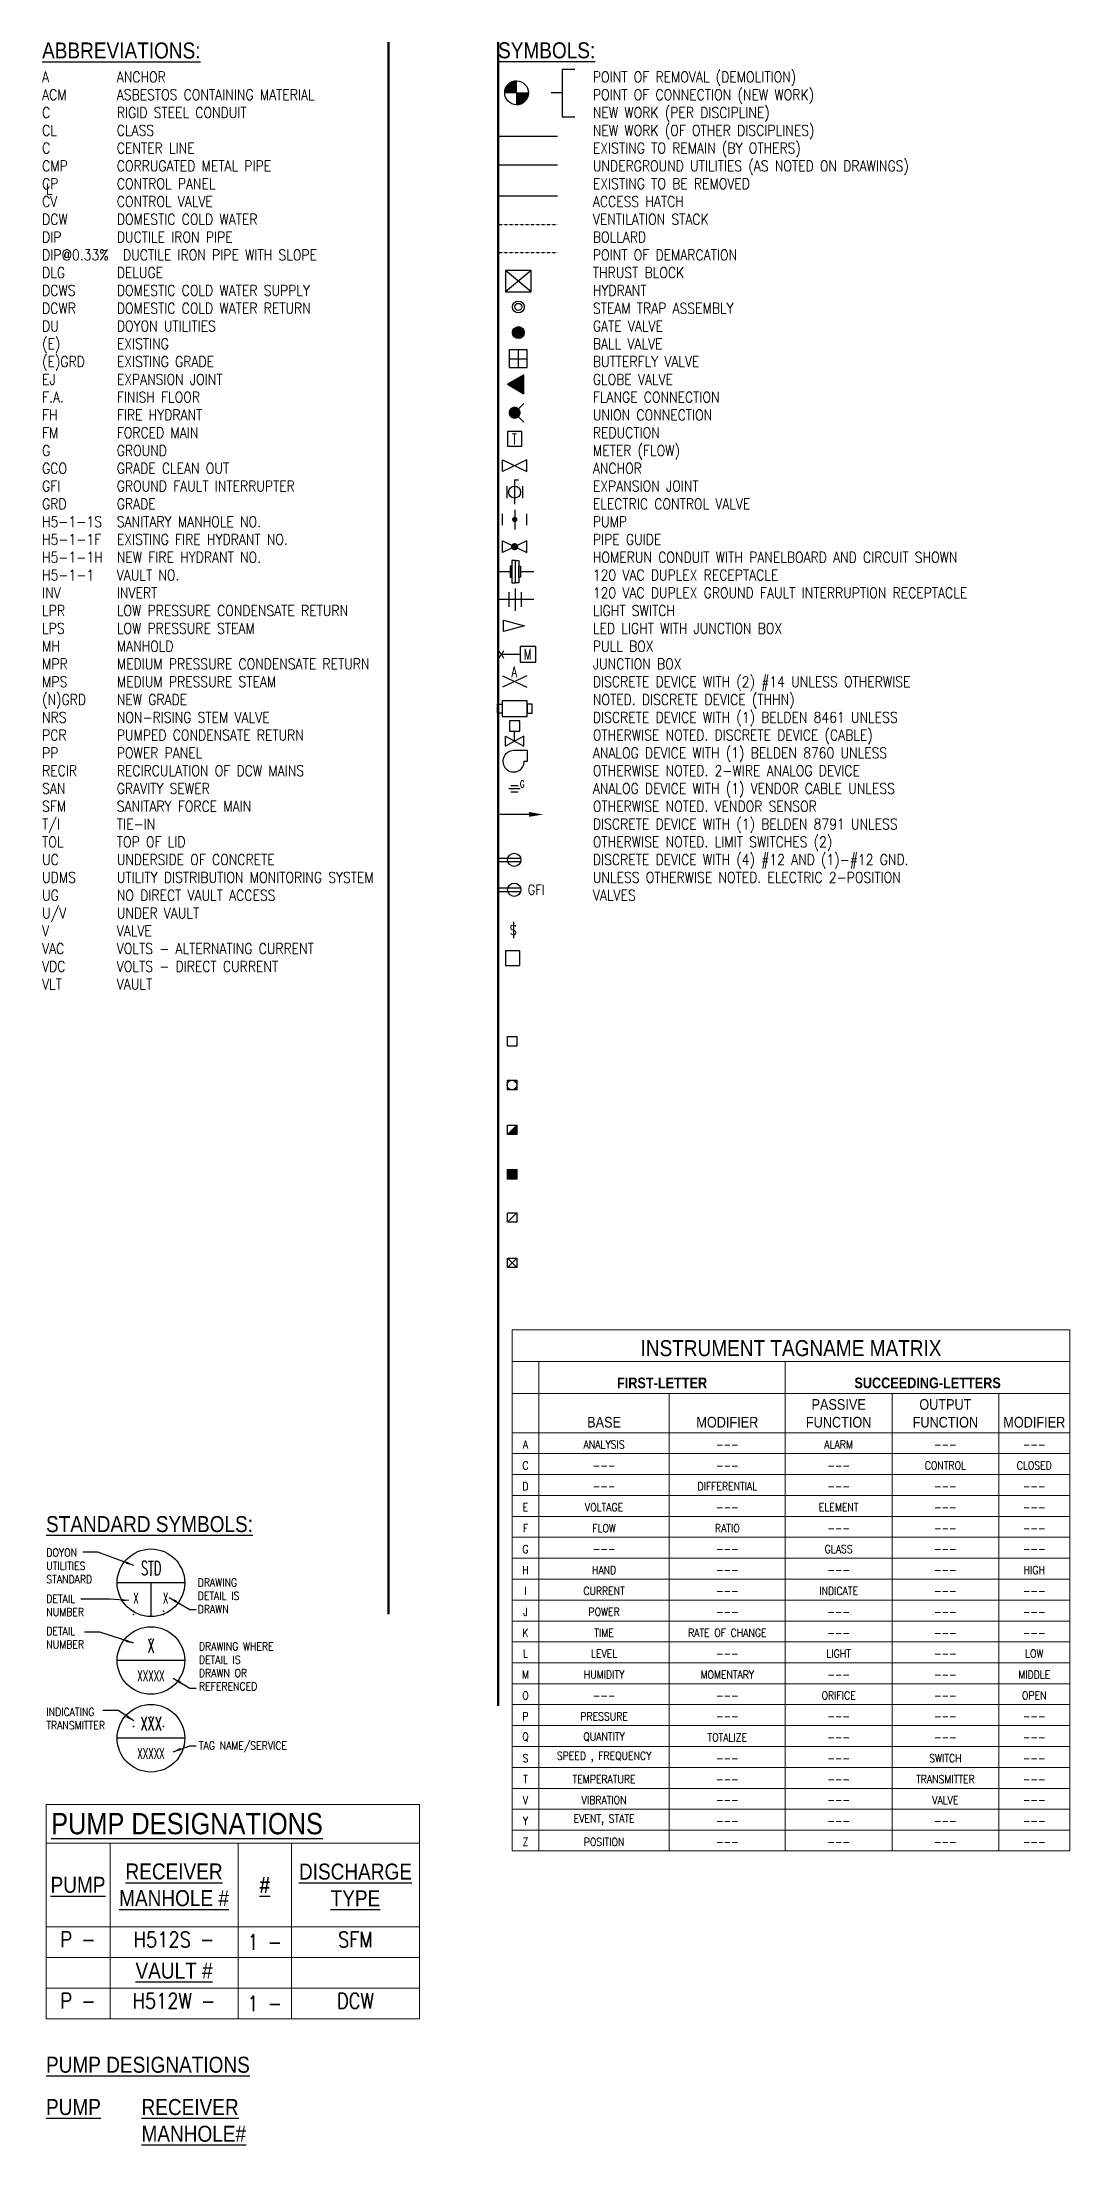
# Model space of a CAD drawing. Header units: inches. Extents: x 56 to 3895, y -697 to 736.
# Drawn here: x 56 to 634, y -697 to 486 of the extents above; entities that cross this region are included whole.
import ezdxf
from ezdxf.enums import TextEntityAlignment as Align

# ---------------------------------------------------------------- set-up
doc = ezdxf.new("R2010")
doc.units = ezdxf.units.IN
doc.header["$LTSCALE"] = 0.5
doc.header["$MEASUREMENT"] = 0
doc.linetypes.add('DEMO', pattern=[0.078125, 0.03125, -0.046875])
doc.linetypes.add('HIDDEN2', pattern=[0.1875, 0.125, -0.0625])
doc.layers.get('0').update_dxf_attribs({"lineweight": 18})
doc.layers.get('Defpoints').update_dxf_attribs({"color": 251, "lineweight": 140})
doc.layers.add('TITLES', color=111, linetype='Continuous')
doc.styles.add('Note', font='romans.shx', dxfattribs={"width": 0.85})
doc.styles.add('RomanS', font='romans.shx', dxfattribs={"width": 0.85})
doc.styles.get("Standard").update_dxf_attribs({"font": 'romans.shx', "width": 0.85})
doc.dimstyles.get("Standard").update_dxf_attribs({"dimtxt": 0.18, "dimasz": 0.18, "dimexe": 0.18, "dimexo": 0.0625, "dimgap": 0.09, "dimtad": 0, "dimtih": 1, "dimtoh": 1, "dimdec": 4, "dimzin": 0, "dimdsep": 46, "dimtxsty": 'Standard', "dimcen": 0.09, "dimadec": 0, "dimazin": 0, "dimtfac": 1, "dimtdec": 4, "dimtofl": 0, "dimtmove": 0, "dimatfit": 3, "dimfxl": 1, "dimtolj": 1, "dimtzin": 0, "dimarcsym": 0})

# ---------------------------------------------------------------- blocks, each defined once
blk = doc.blocks.new('TARGET')
at = {"color": 0}
for p, q in [((-5, 0.22), (-0.22, 5)), ((-4.86, 0), (-5, 0.14)), ((-4.51, 0), (-4.98, 0.47)), ((-4.96, 0.6), (-0.6, 4.96)), ((-4.15, 0), (-4.94, 0.79)), ((-4.89, 1.03), (-1.03, 4.89)), ((-3.8, 0), (-4.88, 1.08)), ((-4.86, 0), (0, 4.86)), ((-3.45, 0), (-4.81, 1.36)), ((-4.77, 1.5), (-1.5, 4.77)), ((-3.09, 0), (-4.73, 1.63)), ((-2.74, 0), (-4.63, 1.89)), ((-4.55, 2.08), (-2.08, 4.55)), ((-2.38, 0), (-4.52, 2.14)), ((-4.5, 0), (0, 4.5)), ((-2.03, 0), (-4.4, 2.37)), ((-1.68, 0), (-4.27, 2.6)), ((-4.15, 0), (0, 4.15)), ((-1.32, 0), (-4.14, 2.81)), ((-4.06, 2.92), (-2.92, 4.06)), ((-0.97, 0), (-3.99, 3.02)), ((-0.62, 0), (-3.83, 3.21)), ((-3.8, 0), (0, 3.8)), ((-0.26, 0), (-3.66, 3.4)), ((0, 0.09), (-3.49, 3.58)), ((-3.44, 0), (0, 3.44)), ((0, 0.44), (-3.31, 3.75)), ((0, 0.8), (-3.11, 3.91)), ((-3.09, 0), (0, 3.09)), ((0, 1.15), (-2.91, 4.06)), ((-2.74, 0), (0, 2.74)), ((0, 1.5), (-2.7, 4.21)), ((0, 1.86), (-2.48, 4.34)), ((-2.38, 0), (0, 2.38)), ((0, 2.21), (-2.25, 4.46)), ((-2.03, 0), (0, 2.03)), ((0, 2.57), (-2.01, 4.58)), ((0, 2.92), (-1.76, 4.68)), ((-1.68, 0), (0, 1.68)), ((0, 3.27), (-1.5, 4.77)), ((-1.32, 0), (0, 1.32)), ((0, 3.63), (-1.22, 4.85)), ((-0.97, 0), (0, 0.97)), ((0, 3.98), (-0.93, 4.91)), ((0, 4.33), (-0.63, 4.96)), ((-0.62, 0), (0, 0.62)), ((0, 4.69), (-0.3, 4.99)), ((-0.26, 0), (0, 0.26)), ((0, -4.69), (4.69, 0)), ((0, -4.33), (4.33, 0)), ((0, -3.98), (3.98, 0)), ((0, -3.63), (3.63, 0)), ((0, -3.27), (3.27, 0)), ((0, -2.92), (2.92, 0)), ((0, -2.57), (2.57, 0)), ((0, -2.21), (2.21, 0)), ((0, -1.86), (1.86, 0)), ((0, -1.51), (1.51, 0)), ((0, -1.15), (1.15, 0)), ((0, -0.8), (0.8, 0)), ((0, -0.44), (0.44, 0)), ((0, -0.09), (0.09, 0)), ((3.58, -3.49), (0.09, 0)), ((3.75, -3.31), (0.44, 0)), ((3.91, -3.11), (0.8, 0)), ((4.06, -2.91), (1.15, 0)), ((4.21, -2.7), (1.5, 0)), ((4.34, -2.48), (1.86, 0)), ((4.46, -2.25), (2.21, 0)), ((4.58, -2.01), (2.57, 0)), ((4.68, -1.76), (2.92, 0)), ((4.77, -1.5), (3.27, 0)), ((4.85, -1.22), (3.63, 0)), ((4.91, -0.93), (3.98, 0)), ((4.96, -0.63), (4.33, 0)), ((4.99, -0.3), (4.69, 0)), ((3.4, -3.66), (0, -0.26)), ((3.21, -3.83), (0, -0.62)), ((3.02, -3.99), (0, -0.97)), ((2.81, -4.14), (0, -1.32)), ((2.6, -4.27), (0, -1.68)), ((2.37, -4.4), (0, -2.03)), ((2.14, -4.52), (0, -2.38)), ((1.89, -4.63), (0, -2.74)), ((1.63, -4.73), (0, -3.09)), ((1.36, -4.81), (0, -3.45)), ((1.08, -4.88), (0, -3.8)), ((0.79, -4.94), (0, -4.15)), ((0.47, -4.98), (0, -4.51)), ((0.14, -5), (0, -4.86)), ((0.04, -5), (5, -0.04)), ((0.41, -4.98), (4.98, -0.41)), ((0.82, -4.93), (4.93, -0.82)), ((1.26, -4.84), (4.84, -1.26)), ((1.78, -4.67), (4.67, -1.78)), ((2.45, -4.36), (4.36, -2.45))]:
    blk.add_line(p, q, dxfattribs=at)
for q in [(-5, 0), (0, 5), (0, -5), (5, 0)]:
    blk.add_line((0, 0), q)
blk.add_circle((0, 0), 5)
for start, end in [(90, 180), (270, 0)]:
    blk.add_arc((0, 0), 5, start, end)
blk = doc.blocks.new('Pt of Demarcation')
at = {"layer": 'TITLES'}
for p, q in [((-5, 0), (5, 0)), ((0, 5), (0, -5))]:
    blk.add_line(p, q, dxfattribs=at)
blk.add_lwpolyline([(-5, 5), (-5, -5), (5, -5), (5, 5)], close=True, dxfattribs=at)
for points in [[(-5, 5), (0, 0), (-5, 0), (-5, 5)], [(-5, 5), (0, 0), (0, 5), (-5, 5)], [(5, -5), (0, 0), (0, -5), (5, -5)], [(5, -5), (0, 0), (5, 0), (5, -5)]]:
    blk.add_solid(points, dxfattribs=at)
blk = doc.blocks.new('thrstblk')
blk.add_lwpolyline([(28.4, -49.2), (0, 0), (-28.4, -49.2)], close=True)
blk.add_solid([(-28.4, -49.2), (28.4, -49.2), (0, 0), (28.4, -49.2)])
blk = doc.blocks.new('fh')
for p, q in [((13, 12.7), (27.7, 27.5)), ((13, -13.1), (27.8, -27.8))]:
    blk.add_line(p, q)
at = {"const_width": 18}
blk.add_lwpolyline([(-9, 0, 1), (9, 0, 1)], format="xyb", close=True, dxfattribs=at)
blk = doc.blocks.new('*T114')
at = {"layer": 'TITLES', "color": 0, "linetype": 'ByBlock', "lineweight": -2, "transparency": 16777216}
for p, q in [((0, 0), (313.6, 0)), ((0, 0), (0, -293)), ((313.6, 0), (313.6, -293)), ((0, -17.8), (313.6, -17.8)), ((15, -17.8), (15, -293)), ((153.6, -17.8), (153.6, -293)), ((0, -35.8), (313.6, -35.8)), ((88.3, -35.8), (88.3, -293)), ((213.6, -35.8), (213.6, -293)), ((273.6, -35.8), (273.6, -293)), ((0, -57.8), (313.6, -57.8)), ((0, -69.6), (313.6, -69.6)), ((0, -81.4), (313.6, -81.4)), ((0, -93.1), (313.6, -93.1)), ((0, -104.9), (313.6, -104.9)), ((0, -116.6), (313.6, -116.6)), ((0, -128.4), (313.6, -128.4)), ((0, -140.2), (313.6, -140.2)), ((0, -151.9), (313.6, -151.9)), ((0, -163.7), (313.6, -163.7)), ((0, -175.4), (313.6, -175.4)), ((0, -187.2), (313.6, -187.2)), ((0, -199), (313.6, -199)), ((0, -210.7), (313.6, -210.7)), ((0, -222.5), (313.6, -222.5)), ((0, -234.2), (313.6, -234.2)), ((0, -246), (313.6, -246)), ((0, -257.8), (313.6, -257.8)), ((0, -269.5), (313.6, -269.5)), ((0, -281.3), (313.6, -281.3)), ((0, -293), (313.6, -293))]:
    blk.add_line(p, q, dxfattribs=at)
at = {"layer": 'TITLES', "color": 0, "transparency": 16777216, "attachment_point": 8, "style": 'RomanS'}
for s, insert, char_height, width in [('{\\fArial|b0|i0|c0|p34;\\C7;INSTRUMENT TAGNAME MATRIX}', (156.8, -14.9), 9, 307.853), ('{\\fCalibri|b1|i0|c0;\\C7;', (7.5, -32.9), 0.139, 9.24), ('{\\fArial|b1|i0|c0|p34;\\C7;FIRST-LETTER}', (84.3, -32.9), 6, 132.853), ('{\\fArial|b1|i0|c0|p34;\\C7;SUCCEEDING-LETTERS}', (233.6, -32.9), 6, 154.24), ('{\\fArial|b0|i0|c0|p34;\\C7;PASSIVE FUNCTION}', (183.6, -55), 6, 54.24), ('{\\fArial|b0|i0|c0|p34;\\C7;OUTPUT FUNCTION}', (243.6, -55), 6, 54.24), ('{\\fArial|b0|i0|c0|p34;\\C7;BASE}', (51.7, -55), 6, 67.547), ('{\\fArial|b0|i0|c0|p34;\\C7;MODIFIER}', (121, -55), 6, 59.547), ('{\\fArial|b0|i0|c0|p34;\\C7;MODIFIER}', (293.6, -55), 6, 34.24), ('{\\C7;A}', (7.5, -66.7), 4.5, 9.24), ('ANALYSIS', (51.7, -66.7), 4.5, 67.547), ('---', (121, -66.7), 4.5, 59.547), ('ALARM', (183.6, -66.7), 4.5, 54.24), ('---', (243.6, -66.7), 4.5, 54.24), ('---', (293.6, -66.7), 4.5, 34.24), ('{\\C7;C}', (7.5, -78.5), 4.5, 9.24), ('---', (51.7, -78.5), 4.5, 67.547), ('---', (121, -78.5), 4.5, 59.547), ('---', (183.6, -78.5), 4.5, 54.24), ('CONTROL', (243.6, -78.5), 4.5, 54.24), ('CLOSED', (293.6, -78.5), 4.5, 34.24), ('{\\C7;D}', (7.5, -90.2), 4.5, 9.24), ('---', (51.7, -90.2), 4.5, 67.547), ('DIFFERENTIAL', (121, -90.2), 4.5, 59.547), ('---', (183.6, -90.2), 4.5, 54.24), ('---', (243.6, -90.2), 4.5, 54.24), ('---', (293.6, -90.2), 4.5, 34.24), ('{\\C7;E}', (7.5, -102), 4.5, 9.24), ('VOLTAGE', (51.7, -102), 4.5, 67.547), ('---', (121, -102), 4.5, 59.547), ('ELEMENT', (183.6, -102), 4.5, 54.24), ('---', (243.6, -102), 4.5, 54.24), ('---', (293.6, -102), 4.5, 34.24), ('{\\C7;F}', (7.5, -113.8), 4.5, 9.24), ('FLOW', (51.7, -113.8), 4.5, 67.547), ('RATIO', (121, -113.8), 4.5, 59.547), ('---', (183.6, -113.8), 4.5, 54.24), ('---', (243.6, -113.8), 4.5, 54.24), ('---', (293.6, -113.8), 4.5, 34.24), ('{\\C7;G}', (7.5, -125.5), 4.5, 9.24), ('---', (51.7, -125.5), 4.5, 67.547), ('---', (121, -125.5), 4.5, 59.547), ('GLASS', (183.6, -125.5), 4.5, 54.24), ('---', (243.6, -125.5), 4.5, 54.24), ('---', (293.6, -125.5), 4.5, 34.24), ('{\\C7;H}', (7.5, -137.3), 4.5, 9.24), ('HAND', (51.7, -137.3), 4.5, 67.547), ('---', (121, -137.3), 4.5, 59.547), ('---', (183.6, -137.3), 4.5, 54.24), ('---', (243.6, -137.3), 4.5, 54.24), ('HIGH', (293.6, -137.3), 4.5, 34.24), ('{\\C7;I}', (7.5, -149), 4.5, 9.24), ('CURRENT', (51.7, -149), 4.5, 67.547), ('---', (121, -149), 4.5, 59.547), ('INDICATE', (183.6, -149), 4.5, 54.24), ('---', (243.6, -149), 4.5, 54.24), ('---', (293.6, -149), 4.5, 34.24), ('{\\C7;J}', (7.5, -160.8), 4.5, 9.24), ('POWER', (51.7, -160.8), 4.5, 67.547), ('---', (121, -160.8), 4.5, 59.547), ('---', (183.6, -160.8), 4.5, 54.24), ('---', (243.6, -160.8), 4.5, 54.24), ('---', (293.6, -160.8), 4.5, 34.24), ('{\\C7;K}', (7.5, -172.6), 4.5, 9.24), ('TIME', (51.7, -172.6), 4.5, 67.547), ('RATE OF CHANGE', (121, -172.6), 4.5, 59.547), ('---', (183.6, -172.6), 4.5, 54.24), ('---', (243.6, -172.6), 4.5, 54.24), ('---', (293.6, -172.6), 4.5, 34.24), ('{\\C7;L}', (7.5, -184.3), 4.5, 9.24), ('LEVEL', (51.7, -184.3), 4.5, 67.547), ('---', (121, -184.3), 4.5, 59.547), ('LIGHT', (183.6, -184.3), 4.5, 54.24), ('---', (243.6, -184.3), 4.5, 54.24), ('LOW', (293.6, -184.3), 4.5, 34.24), ('{\\C7;M}', (7.5, -196.1), 4.5, 9.24), ('HUMIDITY', (51.7, -196.1), 4.5, 67.547), ('MOMENTARY', (121, -196.1), 4.5, 59.547), ('---', (183.6, -196.1), 4.5, 54.24), ('---', (243.6, -196.1), 4.5, 54.24), ('MIDDLE', (293.6, -196.1), 4.5, 34.24), ('{\\C7;O}', (7.5, -207.8), 4.5, 9.24), ('---', (51.7, -207.8), 4.5, 67.547), ('---', (121, -207.8), 4.5, 59.547), ('ORIFICE', (183.6, -207.8), 4.5, 54.24), ('---', (243.6, -207.8), 4.5, 54.24), ('OPEN', (293.6, -207.8), 4.5, 34.24), ('{\\C7;P}', (7.5, -219.6), 4.5, 9.24), ('PRESSURE', (51.7, -219.6), 4.5, 67.547), ('---', (121, -219.6), 4.5, 59.547), ('---', (183.6, -219.6), 4.5, 54.24), ('---', (243.6, -219.6), 4.5, 54.24), ('---', (293.6, -219.6), 4.5, 34.24), ('{\\C7;Q}', (7.5, -231.4), 4.5, 9.24), ('QUANTITY', (51.7, -231.4), 4.5, 67.547), ('TOTALIZE', (121, -231.4), 4.5, 59.547), ('---', (183.6, -231.4), 4.5, 54.24), ('---', (243.6, -231.4), 4.5, 54.24), ('---', (293.6, -231.4), 4.5, 34.24), ('{\\C7;S}', (7.5, -243.1), 4.5, 9.24), ('SPEED , FREQUENCY', (51.7, -243.1), 4.5, 67.547), ('---', (121, -243.1), 4.5, 59.547), ('---', (183.6, -243.1), 4.5, 54.24), ('SWITCH', (243.6, -243.1), 4.5, 54.24), ('---', (293.6, -243.1), 4.5, 34.24), ('{\\C7;T}', (7.5, -254.9), 4.5, 9.24), ('TEMPERATURE', (51.7, -254.9), 4.5, 67.547), ('---', (121, -254.9), 4.5, 59.547), ('---', (183.6, -254.9), 4.5, 54.24), ('TRANSMITTER', (243.6, -254.9), 4.5, 54.24), ('---', (293.6, -254.9), 4.5, 34.24), ('{\\C7;V}', (7.5, -266.6), 4.5, 9.24), ('VIBRATION', (51.7, -266.6), 4.5, 67.547), ('---', (121, -266.6), 4.5, 59.547), ('---', (183.6, -266.6), 4.5, 54.24), ('VALVE', (243.6, -266.6), 4.5, 54.24), ('---', (293.6, -266.6), 4.5, 34.24), ('{\\C7;Y}', (7.5, -278.4), 4.5, 9.24), ('EVENT, STATE', (51.7, -278.4), 4.5, 67.547), ('---', (121, -278.4), 4.5, 59.547), ('---', (183.6, -278.4), 4.5, 54.24), ('---', (243.6, -278.4), 4.5, 54.24), ('---', (293.6, -278.4), 4.5, 34.24), ('{\\C7;Z}', (7.5, -290.2), 4.5, 9.24), ('POSITION', (51.7, -290.2), 4.5, 67.547), ('---', (121, -290.2), 4.5, 59.547), ('---', (183.6, -290.2), 4.5, 54.24), ('---', (243.6, -290.2), 4.5, 54.24), ('---', (293.6, -290.2), 4.5, 34.24)]:
    blk.add_mtext(s, dxfattribs=dict(at, insert=insert, char_height=char_height, width=width))
blk = doc.blocks.new('*U115')
at = {"layer": 'TITLES', "color": 111, "linetype": 'Continuous', "lineweight": -3}
blk.add_line((0, 9.1), (0, 0), dxfattribs=at)
at = {"layer": 'TITLES', "color": 111, "linetype": 'Continuous', "lineweight": -3, "style": 'Note', "width": 0.85}
blk.add_text('S', height=5.45, rotation=180, dxfattribs=at).set_placement((0, 4.6), align=Align.MIDDLE)
blk = doc.blocks.new('*T117')
at = {"layer": 'Defpoints', "color": 8, "linetype": 'ByBlock', "lineweight": 0}
for p, q in [((0, 0), (210, 0)), ((0, 0), (0, -120.6)), ((210, 0), (210, -120.6)), ((0, -21.8), (36, -21.8)), ((36, -21.8), (36, -120.6)), ((108, -21.8), (108, -120.6)), ((138, -21.8), (138, -120.6)), ((0, -68.8), (210, -68.8)), ((0, -86.1), (210, -86.1)), ((0, -103.4), (210, -103.4)), ((0, -120.6), (210, -120.6))]:
    blk.add_line(p, q, dxfattribs=at)
at = {"layer": 'TITLES', "color": 0, "linetype": 'ByBlock', "lineweight": -2}
blk.add_line((36, -21.8), (210, -21.8), dxfattribs=at)
at = {"layer": 'TITLES', "color": 0, "style": 'RomanS'}
for s, insert, char_height, width, attachment_point in [('{\\fArial|b0|i0|c0|p34;\\LPUMP DESIGNATIONS}', (2.9, -10.9), 12, 204.24, 4), ('{\\fArial|b0|i0|c0|p34;\\LRECEIVER MANHOLE #}', (72, -45.3), 9, 66.24, 5), ('{\\fArial|b0|i0|c0|p34;\\LDISCHARGE TYPE}', (174, -45.3), 9, 66.24, 5), ('{\\fArial|b0|i0|c0|p34;\\LPUMP}', (18, -45.3), 9, 30.24, 5), ('{\\fArial|b1|i0|c0|p34;\\L#}', (123, -45.3), 9, 24.24, 5), ('P -', (18, -71.7), 8.64, 30.24, 2), ('H512S -', (72, -71.7), 8.64, 66.24, 2), ('1 -', (123, -77.4), 8.64, 24.24, 5), ('SFM', (174, -71.7), 8.64, 66.24, 2), ('{\\fArial|b0|i0|c0|p34;\\LVAULT #}', (72, -89), 9, 66.24, 2), ('P -', (18, -106.2), 8.64, 30.24, 2), ('H512W -', (72, -106.2), 8.64, 66.24, 2), ('DCW', (174, -106.2), 8.64, 66.24, 2), ('1 -', (123, -112), 8.64, 24.24, 5)]:
    blk.add_mtext(s, dxfattribs=dict(at, insert=insert, char_height=char_height, width=width, attachment_point=attachment_point))

msp = doc.modelspace()

# ---------------------------------------------------------------- hatches: boundary and pattern name
at = {"layer": 'TITLES'}
for points in [[(320.8, 322.6, 1), (327.5, 322.6, 1)], [(323.2, -123.1), (317.9, -128.4), (323.2, -128.4)], [(323.2, -148.1), (317.9, -153.4), (323.2, -153.4)], [(323.2, -148.1), (317.9, -153.4), (317.9, -148.1)]]:
    msp.add_hatch(color=256, dxfattribs=at).paths.add_polyline_path(points)

# ---------------------------------------------------------------- linework, layer by layer
at = {"layer": 'Defpoints'}
for p, q in [((251.1, -398.1), (251.1, 485.8)), ((312.7, -449.6), (312.7, 485.8))]:
    msp.add_line(p, q, dxfattribs=at)
at = {"layer": 'TITLES'}
for p, q in [((355.8, 470.6), (348.8, 470.6)), ((348.8, 470.6), (348.8, 443.9)), ((348.8, 457.3), (342.6, 457.3)), ((348.8, 443.9), (355.8, 443.9)), ((331.3, 357.5), (316.9, 345.5)), ((331.3, 345.5), (316.9, 357.5)), ((322, 239.7), (322, 226.1)), ((322, 239.7), (324.2, 239.7)), ((317.6, 236.3), (317.6, 229.5)), ((326.5, 236.3), (326.5, 229.5)), ((315.2, 214.3), (315.2, 220.7)), ((322.1, 223), (322.1, 211.9)), ((328.9, 214.3), (328.9, 220.7)), ((315.7, 154.5), (315.7, 160.9)), ((315.7, 160.9), (327.6, 157.7)), ((327.6, 157.7), (315.7, 154.5)), ((325.2, 141.6), (314.7, 141.6)), ((322, 93.3), (322, 98.4)), ((330, 51.6), (313.7, 51.6)), ((323.2, -123.1), (317.9, -128.4)), ((317.9, -177.7), (323.2, -172.3)), ((317.9, -203.2), (323.2, -197.9)), ((323.2, -203.2), (317.9, -197.9))]:
    msp.add_line(p, q, dxfattribs=at)
at = {"layer": 'TITLES', "color": 111}
for p, q in [((346.2, 432.9), (312.7, 432.9)), ((319.5, 188.1), (312.7, 188.1)), ((332.8, 188.1), (325.3, 188.1)), ((332.8, 172.5), (312.7, 172.5))]:
    msp.add_line(p, q, dxfattribs=at)
at = {"layer": 'TITLES', "color": 254}
msp.add_line((346.2, 416.7), (312.7, 416.7), dxfattribs=at)
at = {"layer": 'TITLES', "color": 253}
msp.add_line((346.2, 399.2), (312.7, 399.2), dxfattribs=at)
at = {"layer": 'TITLES', "color": 111, "linetype": 'HIDDEN2'}
msp.add_line((346.2, 383.1), (312.7, 383.1), dxfattribs=at)
at = {"layer": 'TITLES', "color": 111, "linetype": 'DEMO'}
msp.add_line((346.2, 367.5), (312.7, 367.5), dxfattribs=at)
at = {"layer": 'TITLES', "color": 111, "linetype": 'Continuous', "lineweight": -3}
for p, q in [((312.8, 27.1), (325.4, 27.1)), ((312.8, 25.1), (325.4, 25.1)), ((312.8, 10.3), (325.4, 10.3)), ((312.8, 8.3), (325.4, 8.3))]:
    msp.add_line(p, q, dxfattribs=at)
at = {"layer": 'TITLES', "linetype": 'Continuous'}
for p, q in [((136.6, -380.4), (98.5, -380.4)), ((117.5, -380.4), (117.5, -399.4)), ((136.6, -424.1), (98.5, -424.1)), ((136.6, -467.8), (98.5, -467.8))]:
    msp.add_line(p, q, dxfattribs=at)
at = {"layer": 'TITLES'}
for points in [[(316.9, 345.5), (331.3, 345.5), (331.3, 357.5), (316.9, 357.5)], [(326.1, 258.8), (326.1, 266.9), (318, 266.9), (318, 258.8)], [(328.9, 244.5), (328.9, 251), (315.2, 244.5), (315.2, 251)], [(328.9, 199), (328.9, 205.4), (315.2, 199), (315.2, 205.4)], [(320.5, 191.3), (319.5, 191.3), (319.5, 185), (320.5, 185)], [(322.4, 194.4), (320.5, 194.4), (320.5, 181.9), (322.4, 181.9)], [(322.4, 194.4), (324.4, 194.4), (324.4, 181.9), (322.4, 181.9)], [(324.4, 191.3), (325.3, 191.3), (325.3, 185), (324.4, 185)], [(334, 137.2), (334, 146), (325.2, 146), (325.2, 137.2)], [(314.9, 108.6), (312.3, 108.6), (312.3, 113.7), (314.9, 113.7)], [(314.9, 106.7), (329.1, 106.7), (329.1, 115.6), (314.9, 115.6)], [(329.1, 108.6), (331.8, 108.6), (331.8, 113.7), (329.1, 113.7)], [(327.2, 90.1), (327.2, 95.7), (316.9, 90.1), (316.9, 95.7)], [(325, 98.4), (325, 104.3), (319.1, 104.3), (319.1, 98.4)], [(325, -33.3), (325, -25.1), (316.8, -25.1), (316.8, -33.3)], [(323.2, -73.3), (323.2, -78.6), (317.9, -78.6), (317.9, -73.3)], [(323.2, -97.8), (323.2, -103.2), (317.9, -103.2), (317.9, -97.8)], [(323.2, -123.1), (323.2, -128.4), (317.9, -128.4), (317.9, -123.1)], [(323.2, -148.1), (323.2, -153.4), (317.9, -153.4), (317.9, -148.1)], [(323.2, -172.3), (323.2, -177.7), (317.9, -177.7), (317.9, -172.3)], [(323.2, -197.9), (323.2, -203.2), (317.9, -203.2), (317.9, -197.9)]]:
    msp.add_lwpolyline(points, close=True, dxfattribs=at)
for points, const_width in [([(321.3, 217.5, 1), (322.8, 217.5, 1)], 1.5), ([(321, 202.2, 1), (323, 202.2, 1)], 2)]:
    msp.add_lwpolyline(points, format="xyb", close=True, dxfattribs=dict(at, const_width=const_width))
for points in [[(322.4, 166.2), (322.4, 178.7)], [(319, 168.3), (319, 176.7)], [(325.9, 168.3), (325.9, 176.7)], [(328.9, 129.6), (315.2, 123.2)], [(315.2, 129.6), (328.9, 123.2)], [(318.8, 66.2), (325.1, 66.2)], [(319.8, 67.9), (324, 67.9)], [(319.8, 64.4), (324, 64.4)]]:
    msp.add_lwpolyline(points, dxfattribs=at)
msp.add_lwpolyline([(327.4, 81.5), (329.2, 81.5), (329.2, 87.5), (321.4, 87.5, 2.414214), (327.4, 81.5, -2.52939)], format="xyb", dxfattribs=at)
for centre, radius in [((324.1, 337), 3.33), ((324.1, 337), 2), ((324.1, 322.6), 3.33), ((322, 232.9), 3.39), ((320.5, -100.5), 2.67)]:
    msp.add_circle(centre, radius, dxfattribs=at)
at = {"layer": 'TITLES', "color": 111, "linetype": 'Continuous', "lineweight": -3}
for centre in [(321.8, 26.1), (321.8, 9.3)]:
    msp.add_circle(centre, 3.75, dxfattribs=at)
at = {"layer": 'TITLES', "linetype": 'Continuous'}
for centre in [(117.5, -380.4), (117.5, -424.1), (117.5, -467.8)]:
    msp.add_circle(centre, 19, dxfattribs=at)
at = {"layer": 'TITLES', "color": 250}
for p in [(117.5, -376.1), (107.7, -396.4), (107.7, -398.3), (124.6, -396.4), (124.6, -398.3), (117.5, -412.2), (117.5, -455.9), (107.7, -461.2), (124.6, -461.2)]:
    msp.add_point(p, dxfattribs=at)
at = {"layer": 'TITLES'}
msp.add_solid([(330, 53), (338.1, 51.6), (330, 50.3)], dxfattribs=at)

# ---------------------------------------------------------------- block references
for name, p in [('*T114', (320.6, -238.2)), ('*T117', (58.5, -505))]:
    msp.add_blockref(name, p)
for name, p, xscale, yscale, zscale in [('TARGET', (323.1, 457.4), 1.333333333333333, 1.333333333333333, 1.333333333333333), ('fh', (322, 277.5), 0.1875, 0.1875, 0.1875)]:
    msp.add_blockref(name, p, dxfattribs=dict(at, xscale=xscale, yscale=yscale, zscale=zscale))
msp.add_blockref('Pt of Demarcation', (324, 307.9), dxfattribs=at)
at = {"layer": 'TITLES', "xscale": 0.1875, "yscale": 0.1875, "zscale": 0.1875, "rotation": 90}
msp.add_blockref('thrstblk', (317.9, 293.5), dxfattribs=at)
at = {"layer": 'TITLES', "color": 111, "linetype": 'Continuous', "lineweight": -3}
msp.add_blockref('*U115', (321.3, -17.9), dxfattribs=at)

# ---------------------------------------------------------------- texts
at = {"layer": 'TITLES', "style": 'RomanS', "width": 0.7}
for s, height, p in [('T', 6, (320.4, 259.7)), ('M', 6, (327.2, 138.7)), ('A', 6, (320.2, 128.9)), ('G', 4, (325, 66.8))]:
    msp.add_text(s, height=height, dxfattribs=at).set_placement(p)
at = {"layer": 'TITLES', "style": 'RomanS'}
msp.add_text('x', height=6, dxfattribs=at).set_placement((312.3, 139.6))
at = {"layer": 'TITLES', "color": 111, "linetype": 'Continuous', "lineweight": -3, "style": 'Note', "width": 0.85}
msp.add_text('GFI', height=5.62, dxfattribs=at).set_placement((334.1, 9.3), align=Align.MIDDLE)
at = {"layer": 'TITLES', "style": 'RomanS', "width": 0.6}
for s, height, p in [('STD', 7.8, (117.6, -376.1)), ('X', 6, (109.1, -392)), ('X', 6, (125.8, -392)), ('X', 7.8, (117.6, -419.8)), ('XXXXX', 6, (117.5, -435.7)), ('XXX', 7.8, (117.6, -463.5)), ('XXXXX', 6, (117.5, -479.4))]:
    msp.add_text(s, height=height, dxfattribs=at).set_placement(p, align=Align.CENTER)
at = {"layer": 'TITLES', "attachment_point": 1, "style": 'RomanS'}
for s, insert, char_height, width in [('{\\fArial|b0|i0|c0|p34;\\LABBREVIATIONS:}', (56.3, 485.7), 9, 64.533), ('{\\fArial|b0|i0|c0|p34;\\LSYMBOLS:}', (312.7, 485.8), 9, 155.43), ('\\pi-48,l48,t18,42;A^I^IANCHOR\\P\\pi-42,l42;ACM^I^IASBESTOS CONTAINING MATERIAL{\\H1.8333x; }\\PC^I^IRIGID STEEL CONDUIT{\\H1.5556x; }\\PCL^I^ICLASS{\\H1.6481x; }\\PC^I^ICENTER LINE{\\H1.6173x; }\\P\\pt42;CMP ^ICORRUGATED METAL PIPE{\\H1.6276x; }\\P\\pt18,42;CP^I^ICONTROL PANEL{\\H1.6241x; }\\PCV ^I^ICONTROL VALVE{\\H1.6253x; }\\PDCW^I^IDOMESTIC COLD WATER{\\H1.6249x; }\\PDIP^I^IDUCTILE IRON PIPE{\\H1.625x; }\\P\\pt42;DIP@0.33%^I DUCTILE IRON PIPE WITH SLOPE{\\H1.625x; }\\P\\pt18,42;DLG^I^IDELUGE{\\H1.625x; }\\P\\pt42;DCWS^IDOMESTIC COLD WATER SUPPLY{\\H1.625x; }\\PDCWR^IDOMESTIC COLD WATER RETURN{\\H1.625x; }\\P\\pt18,42;DU^I^IDOYON UTILITIES{\\H1.625x; }\\P(E)^I^IEXISTING{\\H1.8155x; }\\P\\pt42;(E)GRD^IEXISTING GRADE{\\H1.752x; }\\P\\pt18,42;EJ^I^IEXPANSION JOINT{\\H1.5827x; }\\PF.A.^I^IFINISH FLOOR{\\H1.6391x; }\\PFH^I^IFIRE HYDRANT{\\H1.6203x; }\\PFM^I^IFORCED MAIN{\\H1.6266x; }\\PG^I^IGROUND{\\H1.6245x; }\\PGCO^I^IGRADE CLEAN OUT{\\H1.6252x; }\\PGFI^I^IGROUND FAULT INTERRUPTER{\\H1.6249x; }\\PGRD^I^IGRADE{\\H1.625x; }\\P\\pt42;H5-1-1S^ISANITARY MANHOLE NO.{\\H1.625x; }\\PH5-1-1F^IEXISTING FIRE HYDRANT NO.{\\H1.625x; }\\PH5-1-1H^INEW FIRE HYDRANT NO.{\\H1.625x; }\\PH5-1-1^IVAULT NO.{\\H1.625x; }\\P\\pt18,42;INV^I^IINVERT{\\H1.625x; }\\PLPR^I^ILOW PRESSURE CONDENSATE RETURN{\\H1.625x; }\\PLPS^I^ILOW PRESSURE STEAM{\\H1.625x; }\\PMH^I^IMANHOLD{\\H1.625x; }\\PMPR^I^IMEDIUM PRESSURE CONDENSATE RETURN{\\H1.625x; }\\PMPS^I^IMEDIUM PRESSURE STEAM{\\H1.625x; }\\P\\pt42;(N)GRD^INEW GRADE{\\H1.8155x; }\\P\\pt18,42;NRS^I^INON-RISING STEM VALVE{\\H1.5615x; }\\PPCR^I^IPUMPED CONDENSATE RETURN{\\H1.6462x; }\\PPP^I^IPOWER PANEL{\\H1.6179x; }\\P\\pt42;RECIR^IRECIRCULATION OF DCW MAINS{\\H1.6273x; }\\P\\pt18,42;SAN^I^IGRAVITY SEWER{\\H1.6242x; }\\PSFM^I^ISANITARY FORCE MAIN{\\H1.6253x; }\\PT/I^I^ITIE-IN{\\H1.8154x; }\\PTOL^I^ITOP OF LID{\\H1.5615x; }\\PUC^I^IUNDERSIDE OF CONCRETE{\\H1.6462x; }\\P\\pt42;UDMS^IUTILITY DISTRIBUTION MONITORING SYSTEM{\\H1.6179x; }\\P\\pt18,42;UG^I^INO DIRECT VAULT ACCESS{\\H1.6273x; }\\PU/V^I^IUNDER VAULT{\\H1.8147x; }\\PV^I^IVALVE{\\H1.5618x; }\\PVAC^I^IVOLTS - ALTERNATING CURRENT{\\H1.6461x; }\\PVDC^I^IVOLTS - DIRECT CURRENT{\\H1.618x; }\\PVLT^I^IVAULT{\\H1.6273x; }', (56.3, 469.3), 6, 222.519), ('POINT OF REMOVAL (DEMOLITION)\\PPOINT OF CONNECTION (NEW WORK)\\PNEW WORK (PER DISCIPLINE)\\PNEW WORK (OF OTHER DISCIPLINES)\\PEXISTING TO REMAIN (BY OTHERS)\\PUNDERGROUND UTILITIES (AS NOTED ON DRAWINGS)\\PEXISTING TO BE REMOVED\\PACCESS HATCH\\PVENTILATION STACK\\PBOLLARD\\PPOINT OF DEMARCATION\\PTHRUST BLOCK\\PHYDRANT\\PSTEAM TRAP ASSEMBLY\\PGATE VALVE\\PBALL VALVE\\PBUTTERFLY VALVE\\PGLOBE VALVE\\PFLANGE CONNECTION\\PUNION CONNECTION\\PREDUCTION\\PMETER (FLOW)\\PANCHOR\\PEXPANSION JOINT\\PELECTRIC CONTROL VALVE\\PPUMP\\PPIPE GUIDE\\PHOMERUN CONDUIT WITH PANELBOARD AND CIRCUIT SHOWN \\P120 VAC DUPLEX RECEPTACLE\\P120 VAC DUPLEX GROUND FAULT INTERRUPTION RECEPTACLE\\PLIGHT SWITCH\\PLED LIGHT WITH JUNCTION BOX \\PPULL BOX\\PJUNCTION BOX   \\P\\pt18;DISCRETE DEVICE WITH (2) #14 UNLESS OTHERWISE NOTED. DISCRETE DEVICE (THHN)\\PDISCRETE DEVICE WITH (1) BELDEN 8461 UNLESS OTHERWISE NOTED. DISCRETE DEVICE (CABLE)\\PANALOG DEVICE WITH (1) BELDEN 8760 UNLESS OTHERWISE NOTED. 2-WIRE ANALOG DEVICE\\PANALOG DEVICE WITH (1) VENDOR CABLE UNLESS OTHERWISE NOTED. VENDOR SENSOR\\PDISCRETE DEVICE WITH (1) BELDEN 8791 UNLESS OTHERWISE NOTED. LIMIT SWITCHES (2)\\PDISCRETE DEVICE WITH (4) #12 AND (1)-#12 GND. UNLESS OTHERWISE NOTED. ELECTRIC 2-POSITION VALVES', (366, 469.3), 6, 204.868), ('L', (58.5, 406.3), 6, 222.519), ('{\\fArial|b0|i0|c0|p34;\\LSTANDARD SYMBOLS:}', (58.5, -342.9), 9, 230.381), ('DOYON\\PUTILITIES\\PSTANDARD', (58.7, -361.2), 4.5, 43.143), ('DRAWING\\PDETAIL IS\\PDRAWN', (143.8, -378), 4.5, 43.143), ('DETAIL\\PNUMBER', (58.7, -387.1), 4.5, 43.143), ('DETAIL\\PNUMBER', (58.7, -405.3), 4.5, 43.143), ('DRAWING WHERE\\PDETAIL IS\\PDRAWN OR\\PREFERENCED', (144.5, -413.9), 4.5, 68.584), ('INDICATING TRANSMITTER', (58.7, -450.8), 4.5, 43.143), ('TAG NAME/SERVICE', (144.5, -469.7), 4.5, 68.584), ('{\\fArial|b0|i0|c0|p34;\\LPUMP DESIGNATIONS}', (58.5, -646.9), 9, 230.381), ('{\\fArial|b0|i0|c0|p34;\\LPUMP }', (58.5, -670.7), 9, 230.381), ('{\\fArial|b0|i0|c0|p34;\\LRECEIVER\\PMANHOLE#}', (112.2, -670.7), 9, 230.381)]:
    msp.add_mtext(s, dxfattribs=dict(at, insert=insert, char_height=char_height, width=width))

# ---------------------------------------------------------------- leaders
at = {"layer": 'TITLES'}
for points in [[(107.8, -370.6), (87.7, -363.2), (79.2, -363.2)], [(105.1, -390.4), (94.4, -389.6), (78.1, -389.6)], [(127.8, -388.7), (139.3, -395.5), (143, -395.5)], [(107.8, -414.4), (88.7, -408.2), (80.1, -408.2)], [(130, -434.1), (139.3, -439.6), (143, -439.6)], [(107.8, -458.1), (99, -452.2), (90.5, -452.2)], [(130, -475.4), (139.3, -472.1), (143, -472.1)]]:
    msp.add_leader(points, dimstyle='Standard', override={"dimscale": 48, "dimasz": 0.09375, "dimgap": 0.09, "dimtad": 0, "dimclrd": 254}, dxfattribs=at)

doc.saveas('drawing.dxf')
